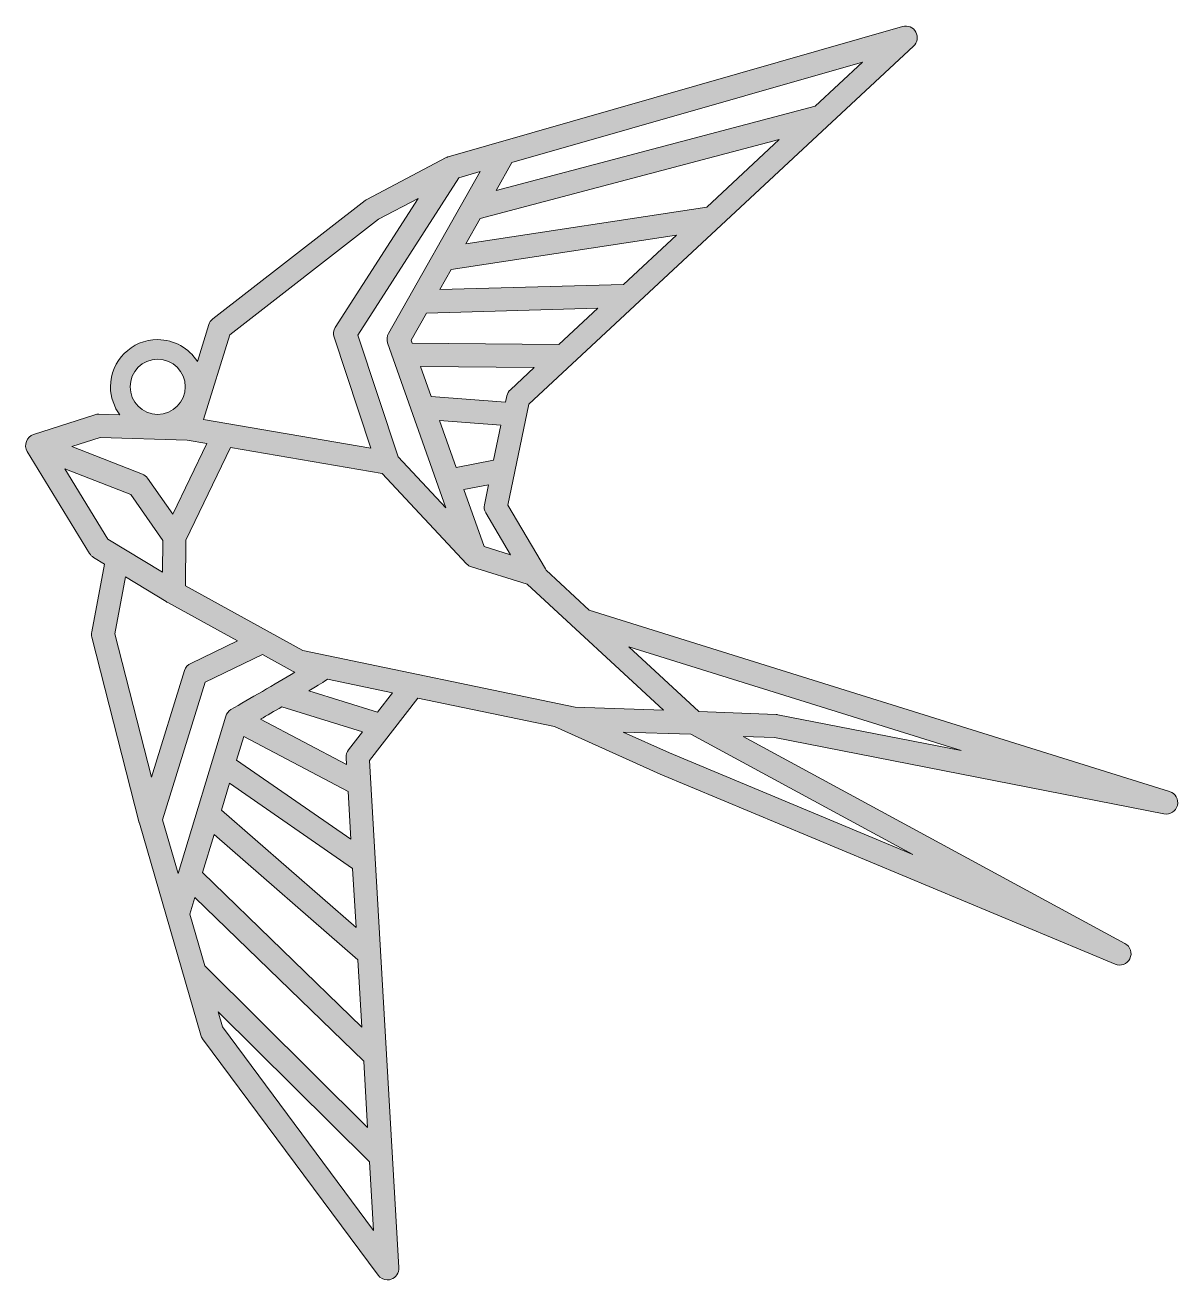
# Model space of a CAD drawing. Extents: x 5 to 4381, y -984 to -15.
# Drawn here: x 1161.4 to 1411.2, y -453.6 to -181.9 of the extents above; entities that cross this region are included whole.
import ezdxf

# ---------------------------------------------------------------- set-up
doc = ezdxf.new("R2010")
doc.units = 0
doc.header["$MEASUREMENT"] = 0
doc.layers.add('Layer 1', color=7, linetype='Continuous')

msp = doc.modelspace()

# ---------------------------------------------------------------- hatches: boundary and pattern name
at = {"layer": 'Layer 1', "true_color": 0xd0d1d3}
h = msp.add_hatch(color=254, dxfattribs=at)
h.dxf.hatch_style = 2
edge = h.paths.add_edge_path()
edge.add_spline(control_points=[(1175.4, -296.33), (1175.61, -296.67), (1175.9, -296.96), (1176.24, -297.16), (1176.24, -297.16), (1178.63, -298.61), (1178.63, -298.61), (1178.63, -298.61), (1175.85, -313.32), (1175.85, -313.32), (1175.79, -313.68), (1175.8, -314.05), (1175.89, -314.41), (1175.89, -314.41), (1186.16, -354.63), (1186.16, -354.63), (1186.17, -354.65), (1186.18, -354.68), (1186.19, -354.7), (1186.19, -354.7), (1199.48, -400.64), (1199.48, -400.64), (1199.56, -400.93), (1199.69, -401.2), (1199.87, -401.44), (1199.87, -401.44), (1237.84, -452.61), (1237.84, -452.61), (1238.31, -453.24), (1239.06, -453.62), (1239.85, -453.62), (1240.14, -453.62), (1240.43, -453.57), (1240.71, -453.47), (1241.73, -453.1), (1242.41, -452.07), (1242.35, -450.97), (1242.35, -450.97), (1235.99, -341.17), (1235.99, -341.17), (1235.99, -341.17), (1246.42, -327.64), (1246.42, -327.64), (1246.42, -327.64), (1276.06, -333.82), (1276.06, -333.82), (1276.06, -333.82), (1298.89, -344.09), (1298.89, -344.09), (1298.89, -344.09), (1397.38, -385.28), (1397.38, -385.28), (1398.59, -385.79), (1400.04, -385.22), (1400.6, -384.06), (1401.18, -382.85), (1400.71, -381.41), (1399.53, -380.77), (1399.53, -380.77), (1316.86, -335.92), (1316.86, -335.92), (1316.86, -335.92), (1323.65, -336.18), (1323.65, -336.18), (1323.65, -336.18), (1407.97, -352.7), (1407.97, -352.7), (1409.29, -352.96), (1410.56, -352.15), (1410.88, -350.86), (1411.21, -349.58), (1410.47, -348.25), (1409.2, -347.86), (1409.2, -347.86), (1283.57, -308.59), (1283.57, -308.59), (1283.57, -308.59), (1274.26, -299.96), (1274.26, -299.96), (1274.21, -299.84), (1274.15, -299.73), (1274.09, -299.61), (1274.09, -299.61), (1265.95, -285.83), (1265.95, -285.83), (1265.95, -285.83), (1270.49, -263.98), (1270.49, -263.98), (1270.49, -263.98), (1353.78, -186.47), (1353.78, -186.47), (1354.63, -185.67), (1354.83, -184.42), (1354.26, -183.4), (1353.68, -182.39), (1352.51, -181.9), (1351.38, -182.23), (1351.38, -182.23), (1253.05, -210.4), (1253.05, -210.4), (1252.98, -210.42), (1252.91, -210.44), (1252.84, -210.47), (1252.76, -210.5), (1252.66, -210.54), (1252.56, -210.6), (1252.56, -210.6), (1235.43, -219.64), (1235.43, -219.64), (1235.31, -219.7), (1235.18, -219.78), (1235.06, -219.88), (1235.06, -219.88), (1202.04, -245.52), (1202.04, -245.52), (1201.64, -245.83), (1201.35, -246.26), (1201.19, -246.75), (1201.19, -246.75), (1198.72, -254.73), (1198.72, -254.73), (1196.91, -251.9), (1193.74, -250.01), (1190.13, -250.01), (1184.5, -250.01), (1179.92, -254.59), (1179.92, -260.22), (1179.92, -262.5), (1180.69, -264.61), (1181.96, -266.31), (1181.96, -266.31), (1177.4, -266.16), (1177.4, -266.16), (1177.12, -266.15), (1176.82, -266.19), (1176.54, -266.28), (1176.54, -266.28), (1163.28, -270.54), (1163.28, -270.54), (1162.55, -270.78), (1161.97, -271.33), (1161.7, -272.05), (1161.43, -272.78), (1161.51, -273.58), (1161.91, -274.23), (1161.91, -274.23), (1175.4, -296.33), (1175.4, -296.33)], knot_values=[0, 0, 0, 0, 1, 1, 1, 2, 2, 2, 3, 3, 3, 4, 4, 4, 5, 5, 5, 6, 6, 6, 7, 7, 7, 8, 8, 8, 9, 9, 9, 10, 10, 10, 11, 11, 11, 12, 12, 12, 13, 13, 13, 14, 14, 14, 15, 15, 15, 16, 16, 16, 17, 17, 17, 18, 18, 18, 19, 19, 19, 20, 20, 20, 21, 21, 21, 22, 22, 22, 23, 23, 23, 24, 24, 24, 25, 25, 25, 26, 26, 26, 27, 27, 27, 28, 28, 28, 29, 29, 29, 30, 30, 30, 31, 31, 31, 32, 32, 32, 33, 33, 33, 34, 34, 34, 35, 35, 35, 36, 36, 36, 37, 37, 37, 38, 38, 38, 39, 39, 39, 40, 40, 40, 41, 41, 41, 42, 42, 42, 43, 43, 43, 44, 44, 44, 45, 45, 45, 46, 46, 46, 47, 47, 47, 48, 48, 48, 49, 49, 49, 49], degree=3, periodic=1)
edge = h.paths.add_edge_path()
edge.add_spline(control_points=[(1180.88, -313.7), (1180.88, -313.7), (1183.2, -301.38), (1183.2, -301.38), (1183.2, -301.38), (1191.97, -306.7), (1191.97, -306.7), (1192.08, -306.79), (1192.19, -306.87), (1192.31, -306.94), (1192.31, -306.94), (1207.43, -315.26), (1207.43, -315.26), (1207.43, -315.26), (1197.29, -320.11), (1197.29, -320.11), (1196.66, -320.42), (1196.18, -320.97), (1195.97, -321.64), (1195.97, -321.64), (1188.82, -344.79), (1188.82, -344.79), (1188.82, -344.79), (1180.88, -313.7), (1180.88, -313.7)], knot_values=[0, 0, 0, 0, 1, 1, 1, 2, 2, 2, 3, 3, 3, 4, 4, 4, 5, 5, 5, 6, 6, 6, 7, 7, 7, 8, 8, 8, 8], degree=3, periodic=1)
edge = h.paths.add_edge_path()
edge.add_spline(control_points=[(1191.2, -354.03), (1191.2, -354.03), (1200.44, -324.16), (1200.44, -324.16), (1200.44, -324.16), (1212.82, -318.23), (1212.82, -318.23), (1212.82, -318.23), (1219.49, -321.91), (1219.49, -321.91), (1219.59, -321.96), (1219.7, -322.01), (1219.8, -322.05), (1215.67, -324.52), (1209.88, -327.88), (1206, -330.12), (1205.45, -330.44), (1205.04, -330.95), (1204.86, -331.56), (1204.86, -331.56), (1194.55, -365.6), (1194.55, -365.6), (1194.55, -365.6), (1191.2, -354.03), (1191.2, -354.03)], knot_values=[0, 0, 0, 0, 1, 1, 1, 2, 2, 2, 3, 3, 3, 4, 4, 4, 5, 5, 5, 6, 6, 6, 7, 7, 7, 8, 8, 8, 8], degree=3, periodic=1)
h.paths.add_polyline_path([(1232.33, -364.54), (1233.07, -377.33), (1203.93, -351.89), (1205.69, -346.08)])
h.paths.add_polyline_path([(1207.22, -341.05), (1208.77, -335.92), (1231.36, -347.87), (1231.96, -358.19)])
h.paths.add_polyline_path([(1233.47, -384.33), (1234.32, -398.88), (1199.84, -365.41), (1202.34, -357.15)])
edge = h.paths.add_edge_path()
edge.add_spline(control_points=[(1231.45, -338.85), (1231.09, -339.33), (1230.9, -339.92), (1230.94, -340.52), (1230.94, -340.52), (1231.02, -342.03), (1231.02, -342.03), (1231.02, -342.03), (1212.42, -332.19), (1212.42, -332.19), (1213.79, -331.4), (1215.4, -330.46), (1217.03, -329.5), (1217.03, -329.5), (1234.46, -334.94), (1234.46, -334.94), (1234.46, -334.94), (1231.45, -338.85), (1231.45, -338.85)], knot_values=[0, 0, 0, 0, 1, 1, 1, 2, 2, 2, 3, 3, 3, 4, 4, 4, 5, 5, 5, 6, 6, 6, 6], degree=3, periodic=1)
h.paths.add_polyline_path([(1197.11, -374.43), (1198.21, -370.8), (1234.74, -406.27), (1235.57, -420.59), (1200.35, -385.64)])
h.paths.add_polyline_path([(1236.01, -428.07), (1236.86, -442.89), (1204.16, -398.82), (1203.21, -395.54)])
edge = h.paths.add_edge_path()
edge.add_spline(control_points=[(1237.72, -330.71), (1237.72, -330.71), (1222.84, -326.07), (1222.84, -326.07), (1224.98, -324.79), (1226.17, -324.04), (1226.89, -323.56), (1226.89, -323.56), (1240.97, -326.5), (1240.97, -326.5), (1240.97, -326.5), (1237.72, -330.71), (1237.72, -330.71)], knot_values=[0, 0, 0, 0, 1, 1, 1, 2, 2, 2, 3, 3, 3, 4, 4, 4, 4], degree=3, periodic=1)
h.paths.add_polyline_path([(1353.58, -361.53), (1300.91, -339.5), (1290.87, -334.99), (1305.55, -335.48)])
edge = h.paths.add_edge_path()
edge.add_spline(control_points=[(1364.1, -339.01), (1364.1, -339.01), (1324.42, -331.23), (1324.42, -331.23), (1324.32, -331.21), (1324.14, -331.19), (1324.04, -331.19), (1324.04, -331.19), (1307.25, -330.53), (1307.25, -330.53), (1307.25, -330.53), (1292.11, -316.51), (1292.11, -316.51), (1292.11, -316.51), (1364.1, -339.01), (1364.1, -339.01)], knot_values=[0, 0, 0, 0, 1, 1, 1, 2, 2, 2, 3, 3, 3, 4, 4, 4, 5, 5, 5, 5], degree=3, periodic=1)
edge = h.paths.add_edge_path()
edge.add_spline(control_points=[(1299.6, -330.27), (1299.6, -330.27), (1280.5, -329.63), (1280.5, -329.63), (1280.5, -329.63), (1221.58, -317.34), (1221.58, -317.34), (1221.58, -317.34), (1196.16, -303.34), (1196.16, -303.34), (1196.16, -303.34), (1196.24, -293.44), (1196.24, -293.44), (1196.24, -293.44), (1205.91, -273.4), (1205.91, -273.4), (1205.91, -273.4), (1238.72, -279), (1238.72, -279), (1238.72, -279), (1257.01, -298.55), (1257.01, -298.55), (1257.3, -298.87), (1257.68, -299.1), (1258.1, -299.23), (1258.1, -299.23), (1270.11, -302.95), (1270.11, -302.95), (1270.11, -302.95), (1299.6, -330.27), (1299.6, -330.27)], knot_values=[0, 0, 0, 0, 1, 1, 1, 2, 2, 2, 3, 3, 3, 4, 4, 4, 5, 5, 5, 6, 6, 6, 7, 7, 7, 8, 8, 8, 9, 9, 9, 10, 10, 10, 10], degree=3, periodic=1)
edge = h.paths.add_edge_path()
edge.add_spline(control_points=[(1266.48, -296.58), (1266.48, -296.58), (1260.78, -294.82), (1260.78, -294.82), (1260.78, -294.82), (1256.43, -282.5), (1256.43, -282.5), (1256.43, -282.5), (1261.75, -281.44), (1261.75, -281.44), (1261.75, -281.44), (1260.85, -285.76), (1260.85, -285.76), (1260.72, -286.37), (1260.83, -287), (1261.15, -287.54), (1261.15, -287.54), (1266.48, -296.58), (1266.48, -296.58)], knot_values=[0, 0, 0, 0, 1, 1, 1, 2, 2, 2, 3, 3, 3, 4, 4, 4, 5, 5, 5, 6, 6, 6, 6], degree=3, periodic=1)
h.paths.add_polyline_path([(1254.75, -277.73), (1251.14, -267.5), (1264.43, -268.51), (1262.86, -276.11)])
edge = h.paths.add_edge_path()
edge.add_spline(control_points=[(1266.5, -260.85), (1266.12, -261.2), (1265.86, -261.66), (1265.75, -262.17), (1265.75, -262.18), (1265.75, -262.18), (1265.75, -262.18), (1265.75, -262.18), (1265.46, -263.57), (1265.46, -263.57), (1265.46, -263.57), (1249.32, -262.34), (1249.32, -262.34), (1249.32, -262.34), (1247.01, -255.8), (1247.01, -255.8), (1247.01, -255.8), (1271.65, -256.06), (1271.65, -256.06), (1271.65, -256.06), (1266.5, -260.85), (1266.5, -260.85)], knot_values=[0, 0, 0, 0, 1, 1, 1, 2, 2, 2, 3, 3, 3, 4, 4, 4, 5, 5, 5, 6, 6, 6, 7, 7, 7, 7], degree=3, periodic=1)
h.paths.add_polyline_path([(1276.97, -251.1), (1245.24, -250.77), (1245.02, -250.14), (1248.34, -244.28), (1285.43, -243.23)])
h.paths.add_polyline_path([(1290.98, -238.07), (1251.22, -239.19), (1253.69, -234.84), (1302.48, -227.36)])
h.paths.add_polyline_path([(1309, -221.3), (1256.83, -229.29), (1259.94, -223.8), (1324.71, -206.68)])
h.paths.add_polyline_path([(1266.82, -211.66), (1342.72, -189.92), (1332.48, -199.45), (1263.4, -217.71)])
edge = h.paths.add_edge_path()
edge.add_spline(control_points=[(1255.33, -214.95), (1255.33, -214.95), (1259.95, -213.63), (1259.95, -213.63), (1259.95, -213.63), (1240.1, -248.66), (1240.1, -248.66), (1239.74, -249.29), (1239.67, -250.05), (1239.92, -250.73), (1239.92, -250.73), (1252.5, -286.4), (1252.5, -286.4), (1252.5, -286.4), (1242.18, -275.36), (1242.18, -275.36), (1242.18, -275.36), (1233.45, -249.05), (1233.45, -249.05), (1233.45, -249.05), (1255.33, -214.95), (1255.33, -214.95)], knot_values=[0, 0, 0, 0, 1, 1, 1, 2, 2, 2, 3, 3, 3, 4, 4, 4, 5, 5, 5, 6, 6, 6, 7, 7, 7, 7], degree=3, periodic=1)
edge = h.paths.add_edge_path()
edge.add_spline(control_points=[(1205.74, -248.99), (1205.74, -248.99), (1237.96, -223.96), (1237.96, -223.96), (1237.96, -223.96), (1246.49, -219.46), (1246.49, -219.46), (1246.49, -219.46), (1228.59, -247.35), (1228.59, -247.35), (1228.17, -248), (1228.08, -248.78), (1228.32, -249.49), (1228.32, -249.49), (1236.29, -273.5), (1236.29, -273.5), (1236.29, -273.5), (1200.07, -267.33), (1200.07, -267.33), (1200.07, -267.33), (1205.74, -248.99), (1205.74, -248.99)], knot_values=[0, 0, 0, 0, 1, 1, 1, 2, 2, 2, 3, 3, 3, 4, 4, 4, 5, 5, 5, 6, 6, 6, 7, 7, 7, 7], degree=3, periodic=1)
edge = h.paths.add_edge_path()
edge.add_spline(control_points=[(1190.13, -254.26), (1193.42, -254.26), (1196.1, -256.93), (1196.1, -260.22), (1196.1, -263.51), (1193.42, -266.19), (1190.13, -266.19), (1186.84, -266.19), (1184.17, -263.51), (1184.17, -260.22), (1184.17, -256.93), (1186.84, -254.26), (1190.13, -254.26)], knot_values=[0, 0, 0, 0, 1, 1, 1, 2, 2, 2, 3, 3, 3, 4, 4, 4, 4], degree=3, periodic=1)
edge = h.paths.add_edge_path()
edge.add_spline(control_points=[(1177.67, -271.18), (1177.67, -271.18), (1196.5, -271.8), (1196.5, -271.8), (1196.5, -271.8), (1200.78, -272.53), (1200.78, -272.53), (1200.78, -272.53), (1193.39, -287.83), (1193.39, -287.83), (1193.39, -287.83), (1187.96, -280.04), (1187.96, -280.04), (1187.68, -279.63), (1187.28, -279.32), (1186.82, -279.14), (1186.82, -279.14), (1171.52, -273.15), (1171.52, -273.15), (1171.52, -273.15), (1177.67, -271.18), (1177.67, -271.18)], knot_values=[0, 0, 0, 0, 1, 1, 1, 2, 2, 2, 3, 3, 3, 4, 4, 4, 5, 5, 5, 6, 6, 6, 7, 7, 7, 7], degree=3, periodic=1)
h.paths.add_polyline_path([(1184.29, -283.53), (1191.23, -293.49), (1191.18, -300.36), (1179.36, -293.2), (1170.05, -277.96)])

# ---------------------------------------------------------------- linework, layer by layer
at = {"layer": 'Layer 1', "lineweight": 0}
for points in [[(1266.82, -211.66), (1342.72, -189.92), (1332.48, -199.45), (1263.4, -217.71), (1266.82, -211.66)], [(1309, -221.3), (1256.83, -229.29), (1259.94, -223.8), (1324.71, -206.68), (1309, -221.3)], [(1290.98, -238.07), (1251.22, -239.19), (1253.69, -234.84), (1302.48, -227.36), (1290.98, -238.07)], [(1276.97, -251.1), (1245.24, -250.77), (1245.02, -250.14), (1248.34, -244.28), (1285.43, -243.23), (1276.97, -251.1)], [(1254.75, -277.73), (1251.14, -267.5), (1264.43, -268.51), (1262.86, -276.11), (1254.75, -277.73)], [(1184.29, -283.53), (1191.23, -293.49), (1191.18, -300.36), (1179.36, -293.2), (1170.05, -277.96), (1184.29, -283.53)], [(1207.22, -341.05), (1208.77, -335.92), (1231.36, -347.87), (1231.96, -358.19), (1207.22, -341.05)], [(1353.58, -361.53), (1300.91, -339.5), (1290.87, -334.99), (1305.55, -335.48), (1353.58, -361.53)], [(1232.33, -364.54), (1233.07, -377.33), (1203.93, -351.89), (1205.69, -346.08), (1232.33, -364.54)], [(1233.47, -384.33), (1234.32, -398.88), (1199.84, -365.41), (1202.34, -357.15), (1233.47, -384.33)], [(1197.11, -374.43), (1198.21, -370.8), (1234.74, -406.27), (1235.57, -420.59), (1200.35, -385.64), (1197.11, -374.43)], [(1236.01, -428.07), (1236.86, -442.89), (1204.16, -398.82), (1203.21, -395.54), (1236.01, -428.07)]]:
    msp.add_lwpolyline(points, dxfattribs=at)
for points, knots in [([(1175.4, -296.33), (1175.61, -296.67), (1175.9, -296.96), (1176.24, -297.16), (1176.24, -297.16), (1178.63, -298.61), (1178.63, -298.61), (1178.63, -298.61), (1175.85, -313.32), (1175.85, -313.32), (1175.79, -313.68), (1175.8, -314.05), (1175.89, -314.41), (1175.89, -314.41), (1186.16, -354.63), (1186.16, -354.63), (1186.17, -354.65), (1186.18, -354.68), (1186.19, -354.7), (1186.19, -354.7), (1199.48, -400.64), (1199.48, -400.64), (1199.56, -400.93), (1199.69, -401.2), (1199.87, -401.44), (1199.87, -401.44), (1237.84, -452.61), (1237.84, -452.61), (1238.31, -453.24), (1239.06, -453.62), (1239.85, -453.62), (1240.14, -453.62), (1240.43, -453.57), (1240.71, -453.47), (1241.73, -453.1), (1242.41, -452.07), (1242.35, -450.97), (1242.35, -450.97), (1235.99, -341.17), (1235.99, -341.17), (1235.99, -341.17), (1246.42, -327.64), (1246.42, -327.64), (1246.42, -327.64), (1276.06, -333.82), (1276.06, -333.82), (1276.06, -333.82), (1298.89, -344.09), (1298.89, -344.09), (1298.89, -344.09), (1397.38, -385.28), (1397.38, -385.28), (1398.59, -385.79), (1400.04, -385.22), (1400.6, -384.06), (1401.18, -382.85), (1400.71, -381.41), (1399.53, -380.77), (1399.53, -380.77), (1316.86, -335.92), (1316.86, -335.92), (1316.86, -335.92), (1323.65, -336.18), (1323.65, -336.18), (1323.65, -336.18), (1407.97, -352.7), (1407.97, -352.7), (1409.29, -352.96), (1410.56, -352.15), (1410.88, -350.86), (1411.21, -349.58), (1410.47, -348.25), (1409.2, -347.86), (1409.2, -347.86), (1283.57, -308.59), (1283.57, -308.59), (1283.57, -308.59), (1274.26, -299.96), (1274.26, -299.96), (1274.21, -299.84), (1274.15, -299.73), (1274.09, -299.61), (1274.09, -299.61), (1265.95, -285.83), (1265.95, -285.83), (1265.95, -285.83), (1270.49, -263.98), (1270.49, -263.98), (1270.49, -263.98), (1353.78, -186.47), (1353.78, -186.47), (1354.63, -185.67), (1354.83, -184.42), (1354.26, -183.4), (1353.68, -182.39), (1352.51, -181.9), (1351.38, -182.23), (1351.38, -182.23), (1253.05, -210.4), (1253.05, -210.4), (1252.98, -210.42), (1252.91, -210.44), (1252.84, -210.47), (1252.76, -210.5), (1252.66, -210.54), (1252.56, -210.6), (1252.56, -210.6), (1235.43, -219.64), (1235.43, -219.64), (1235.31, -219.7), (1235.18, -219.78), (1235.06, -219.88), (1235.06, -219.88), (1202.04, -245.52), (1202.04, -245.52), (1201.64, -245.83), (1201.35, -246.26), (1201.19, -246.75), (1201.19, -246.75), (1198.72, -254.73), (1198.72, -254.73), (1196.91, -251.9), (1193.74, -250.01), (1190.13, -250.01), (1184.5, -250.01), (1179.92, -254.59), (1179.92, -260.22), (1179.92, -262.5), (1180.69, -264.61), (1181.96, -266.31), (1181.96, -266.31), (1177.4, -266.16), (1177.4, -266.16), (1177.12, -266.15), (1176.82, -266.19), (1176.54, -266.28), (1176.54, -266.28), (1163.28, -270.54), (1163.28, -270.54), (1162.55, -270.78), (1161.97, -271.33), (1161.7, -272.05), (1161.43, -272.78), (1161.51, -273.58), (1161.91, -274.23), (1161.91, -274.23), (1175.4, -296.33), (1175.4, -296.33)], [0, 0, 0, 0, 1, 1, 1, 2, 2, 2, 3, 3, 3, 4, 4, 4, 5, 5, 5, 6, 6, 6, 7, 7, 7, 8, 8, 8, 9, 9, 9, 10, 10, 10, 11, 11, 11, 12, 12, 12, 13, 13, 13, 14, 14, 14, 15, 15, 15, 16, 16, 16, 17, 17, 17, 18, 18, 18, 19, 19, 19, 20, 20, 20, 21, 21, 21, 22, 22, 22, 23, 23, 23, 24, 24, 24, 25, 25, 25, 26, 26, 26, 27, 27, 27, 28, 28, 28, 29, 29, 29, 30, 30, 30, 31, 31, 31, 32, 32, 32, 33, 33, 33, 34, 34, 34, 35, 35, 35, 36, 36, 36, 37, 37, 37, 38, 38, 38, 39, 39, 39, 40, 40, 40, 41, 41, 41, 42, 42, 42, 43, 43, 43, 44, 44, 44, 45, 45, 45, 46, 46, 46, 47, 47, 47, 48, 48, 48, 49, 49, 49, 49]), ([(1255.33, -214.95), (1255.33, -214.95), (1259.95, -213.63), (1259.95, -213.63), (1259.95, -213.63), (1240.1, -248.66), (1240.1, -248.66), (1239.74, -249.29), (1239.67, -250.05), (1239.92, -250.73), (1239.92, -250.73), (1252.5, -286.4), (1252.5, -286.4), (1252.5, -286.4), (1242.18, -275.36), (1242.18, -275.36), (1242.18, -275.36), (1233.45, -249.05), (1233.45, -249.05), (1233.45, -249.05), (1255.33, -214.95), (1255.33, -214.95)], [0, 0, 0, 0, 1, 1, 1, 2, 2, 2, 3, 3, 3, 4, 4, 4, 5, 5, 5, 6, 6, 6, 7, 7, 7, 7]), ([(1205.74, -248.99), (1205.74, -248.99), (1237.96, -223.96), (1237.96, -223.96), (1237.96, -223.96), (1246.49, -219.46), (1246.49, -219.46), (1246.49, -219.46), (1228.59, -247.35), (1228.59, -247.35), (1228.17, -248), (1228.08, -248.78), (1228.32, -249.49), (1228.32, -249.49), (1236.29, -273.5), (1236.29, -273.5), (1236.29, -273.5), (1200.07, -267.33), (1200.07, -267.33), (1200.07, -267.33), (1205.74, -248.99), (1205.74, -248.99)], [0, 0, 0, 0, 1, 1, 1, 2, 2, 2, 3, 3, 3, 4, 4, 4, 5, 5, 5, 6, 6, 6, 7, 7, 7, 7]), ([(1190.13, -254.26), (1193.42, -254.26), (1196.1, -256.93), (1196.1, -260.22), (1196.1, -263.51), (1193.42, -266.19), (1190.13, -266.19), (1186.84, -266.19), (1184.17, -263.51), (1184.17, -260.22), (1184.17, -256.93), (1186.84, -254.26), (1190.13, -254.26)], [0, 0, 0, 0, 1, 1, 1, 2, 2, 2, 3, 3, 3, 4, 4, 4, 4]), ([(1266.5, -260.85), (1266.12, -261.2), (1265.86, -261.66), (1265.75, -262.17), (1265.75, -262.18), (1265.75, -262.18), (1265.75, -262.18), (1265.75, -262.18), (1265.46, -263.57), (1265.46, -263.57), (1265.46, -263.57), (1249.32, -262.34), (1249.32, -262.34), (1249.32, -262.34), (1247.01, -255.8), (1247.01, -255.8), (1247.01, -255.8), (1271.65, -256.06), (1271.65, -256.06), (1271.65, -256.06), (1266.5, -260.85), (1266.5, -260.85)], [0, 0, 0, 0, 1, 1, 1, 2, 2, 2, 3, 3, 3, 4, 4, 4, 5, 5, 5, 6, 6, 6, 7, 7, 7, 7]), ([(1177.67, -271.18), (1177.67, -271.18), (1196.5, -271.8), (1196.5, -271.8), (1196.5, -271.8), (1200.78, -272.53), (1200.78, -272.53), (1200.78, -272.53), (1193.39, -287.83), (1193.39, -287.83), (1193.39, -287.83), (1187.96, -280.04), (1187.96, -280.04), (1187.68, -279.63), (1187.28, -279.32), (1186.82, -279.14), (1186.82, -279.14), (1171.52, -273.15), (1171.52, -273.15), (1171.52, -273.15), (1177.67, -271.18), (1177.67, -271.18)], [0, 0, 0, 0, 1, 1, 1, 2, 2, 2, 3, 3, 3, 4, 4, 4, 5, 5, 5, 6, 6, 6, 7, 7, 7, 7]), ([(1299.6, -330.27), (1299.6, -330.27), (1280.5, -329.63), (1280.5, -329.63), (1280.5, -329.63), (1221.58, -317.34), (1221.58, -317.34), (1221.58, -317.34), (1196.16, -303.34), (1196.16, -303.34), (1196.16, -303.34), (1196.24, -293.44), (1196.24, -293.44), (1196.24, -293.44), (1205.91, -273.4), (1205.91, -273.4), (1205.91, -273.4), (1238.72, -279), (1238.72, -279), (1238.72, -279), (1257.01, -298.55), (1257.01, -298.55), (1257.3, -298.87), (1257.68, -299.1), (1258.1, -299.23), (1258.1, -299.23), (1270.11, -302.95), (1270.11, -302.95), (1270.11, -302.95), (1299.6, -330.27), (1299.6, -330.27)], [0, 0, 0, 0, 1, 1, 1, 2, 2, 2, 3, 3, 3, 4, 4, 4, 5, 5, 5, 6, 6, 6, 7, 7, 7, 8, 8, 8, 9, 9, 9, 10, 10, 10, 10]), ([(1266.48, -296.58), (1266.48, -296.58), (1260.78, -294.82), (1260.78, -294.82), (1260.78, -294.82), (1256.43, -282.5), (1256.43, -282.5), (1256.43, -282.5), (1261.75, -281.44), (1261.75, -281.44), (1261.75, -281.44), (1260.85, -285.76), (1260.85, -285.76), (1260.72, -286.37), (1260.83, -287), (1261.15, -287.54), (1261.15, -287.54), (1266.48, -296.58), (1266.48, -296.58)], [0, 0, 0, 0, 1, 1, 1, 2, 2, 2, 3, 3, 3, 4, 4, 4, 5, 5, 5, 6, 6, 6, 6]), ([(1180.88, -313.7), (1180.88, -313.7), (1183.2, -301.38), (1183.2, -301.38), (1183.2, -301.38), (1191.97, -306.7), (1191.97, -306.7), (1192.08, -306.79), (1192.19, -306.87), (1192.31, -306.94), (1192.31, -306.94), (1207.43, -315.26), (1207.43, -315.26), (1207.43, -315.26), (1197.29, -320.11), (1197.29, -320.11), (1196.66, -320.42), (1196.18, -320.97), (1195.97, -321.64), (1195.97, -321.64), (1188.82, -344.79), (1188.82, -344.79), (1188.82, -344.79), (1180.88, -313.7), (1180.88, -313.7)], [0, 0, 0, 0, 1, 1, 1, 2, 2, 2, 3, 3, 3, 4, 4, 4, 5, 5, 5, 6, 6, 6, 7, 7, 7, 8, 8, 8, 8]), ([(1364.1, -339.01), (1364.1, -339.01), (1324.42, -331.23), (1324.42, -331.23), (1324.32, -331.21), (1324.14, -331.19), (1324.04, -331.19), (1324.04, -331.19), (1307.25, -330.53), (1307.25, -330.53), (1307.25, -330.53), (1292.11, -316.51), (1292.11, -316.51), (1292.11, -316.51), (1364.1, -339.01), (1364.1, -339.01)], [0, 0, 0, 0, 1, 1, 1, 2, 2, 2, 3, 3, 3, 4, 4, 4, 5, 5, 5, 5]), ([(1191.2, -354.03), (1191.2, -354.03), (1200.44, -324.16), (1200.44, -324.16), (1200.44, -324.16), (1212.82, -318.23), (1212.82, -318.23), (1212.82, -318.23), (1219.49, -321.91), (1219.49, -321.91), (1219.59, -321.96), (1219.7, -322.01), (1219.8, -322.05), (1215.67, -324.52), (1209.88, -327.88), (1206, -330.12), (1205.45, -330.44), (1205.04, -330.95), (1204.86, -331.56), (1204.86, -331.56), (1194.55, -365.6), (1194.55, -365.6), (1194.55, -365.6), (1191.2, -354.03), (1191.2, -354.03)], [0, 0, 0, 0, 1, 1, 1, 2, 2, 2, 3, 3, 3, 4, 4, 4, 5, 5, 5, 6, 6, 6, 7, 7, 7, 8, 8, 8, 8]), ([(1237.72, -330.71), (1237.72, -330.71), (1222.84, -326.07), (1222.84, -326.07), (1224.98, -324.79), (1226.17, -324.04), (1226.89, -323.56), (1226.89, -323.56), (1240.97, -326.5), (1240.97, -326.5), (1240.97, -326.5), (1237.72, -330.71), (1237.72, -330.71)], [0, 0, 0, 0, 1, 1, 1, 2, 2, 2, 3, 3, 3, 4, 4, 4, 4]), ([(1231.45, -338.85), (1231.09, -339.33), (1230.9, -339.92), (1230.94, -340.52), (1230.94, -340.52), (1231.02, -342.03), (1231.02, -342.03), (1231.02, -342.03), (1212.42, -332.19), (1212.42, -332.19), (1213.79, -331.4), (1215.4, -330.46), (1217.03, -329.5), (1217.03, -329.5), (1234.46, -334.94), (1234.46, -334.94), (1234.46, -334.94), (1231.45, -338.85), (1231.45, -338.85)], [0, 0, 0, 0, 1, 1, 1, 2, 2, 2, 3, 3, 3, 4, 4, 4, 5, 5, 5, 6, 6, 6, 6])]:
    msp.add_open_spline(points, degree=3, knots=knots, dxfattribs=at)

doc.saveas('drawing.dxf')
